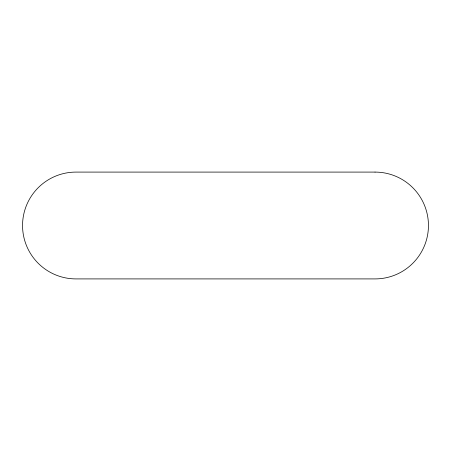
<?xml version="1.0" encoding="UTF-8"?>
<svg xmlns="http://www.w3.org/2000/svg" width="451" height="451" viewBox="0 0 451 451"><rect width="100%" height="100%" fill="white"/><g stroke="black" fill="none" stroke-linecap="round" stroke-linejoin="round"><path stroke-width="0.68" d="M375.04 172.09L75.96 172.09A53.41 53.41 0 0 0 22.55 225.5A53.41 53.41 0 0 0 75.96 278.91L375.04 278.91A53.41 53.41 0 0 0 428.45 225.5A53.41 53.41 0 0 0 375.04 172.09"/></g></svg>
